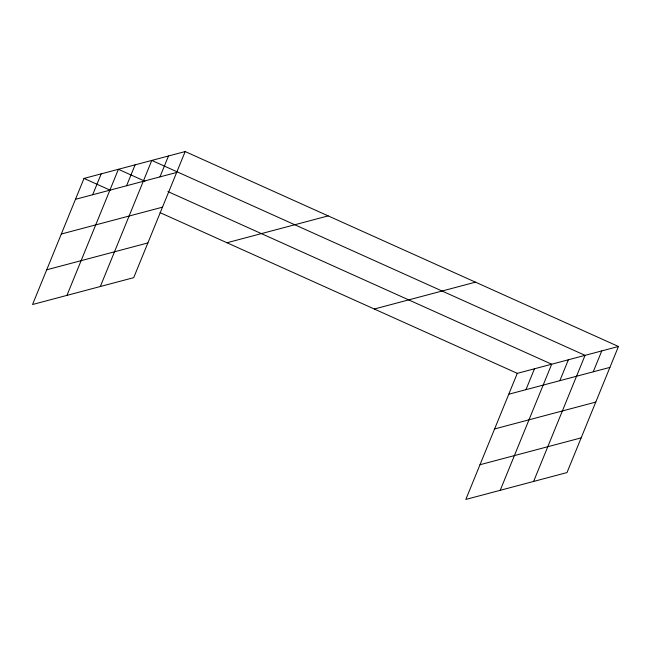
<?xml version="1.0" encoding="UTF-8"?>
<svg xmlns="http://www.w3.org/2000/svg" width="651" height="651" viewBox="0 0 651 651"><rect width="100%" height="100%" fill="white"/><g stroke="black" fill="none" stroke-linecap="round" stroke-linejoin="round"><path stroke-width="0.98" d="M185.177 151.561L84.003 178.423L32.55 304.513L133.715 277.651L185.177 151.561L618.45 346.487L566.997 472.577L465.823 499.439L517.285 373.349L618.45 346.487M92.678 194.747L101.206 173.858M66.947 295.383L118.401 169.293L144.986 181.247M126.571 185.755L135.099 164.858M100.335 286.513L151.789 160.423L585.062 355.348L533.608 481.439M159.959 176.885L168.479 155.996M525.951 389.672L534.479 368.783M500.22 490.309L551.682 364.218L167.901 191.557M559.844 380.68L568.372 359.783M593.232 371.811L601.76 350.922M75.483 199.312L176.649 172.458M61.316 234.026L162.481 207.173M46.717 269.799L147.883 242.937M226.987 242.75L328.153 215.888M374.301 309.022L475.466 282.16M508.757 394.237L609.922 367.384M494.589 428.952L595.755 402.098M479.99 464.724L581.164 437.863M84.003 178.423L110.589 190.377M160.081 212.649L517.285 373.349"/></g></svg>
